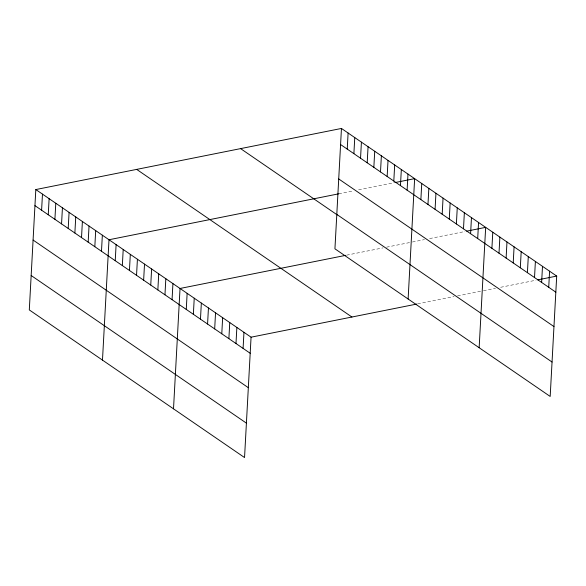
<?xml version="1.0" encoding="UTF-8"?>
<svg xmlns="http://www.w3.org/2000/svg" width="586" height="586" viewBox="0 0 586 586"><rect width="100%" height="100%" fill="white"/><g stroke="black" fill="none" stroke-linecap="round" stroke-linejoin="round"><path stroke-width="0.44" stroke-dasharray="2.93 2.2" d="M338.774 193.812L353.431 190.882M358.603 189.849L393.946 182.781M346.619 255.159L383.032 247.885M386.533 247.182L411.533 242.186M412.398 242.011L424.462 239.601M429.633 238.568L464.976 231.499M417.65 303.878L454.062 296.604M457.563 295.901L482.564 290.905M483.428 290.729L495.492 288.319M500.664 287.286L536.014 280.218"/><path stroke-width="0.88" d="M35.819 189.556L29.3 309.921L244.545 457.549L251.064 337.184L35.819 189.556L341.455 128.451L556.7 276.079L550.181 396.444L334.936 248.816L341.455 128.451M41.599 210.206L42.47 194.12M48.257 214.769L49.121 198.683M54.908 219.332L55.78 203.247M61.559 223.896L62.431 207.81M68.21 228.459L69.082 212.374M74.869 233.023L75.741 216.937M81.52 237.586L82.392 221.501M88.171 242.15L89.043 226.064M94.822 246.713L95.694 230.62M101.481 251.269L102.352 235.184M102.484 360.112L109.003 239.747L338.774 193.812M115.237 260.711L116.109 244.618M122.335 265.583L123.207 249.497M129.44 270.454L130.312 254.368M136.545 275.325L137.417 259.239M143.643 280.196L144.515 264.11M150.749 285.067L151.62 268.981M157.854 289.938L158.725 273.852M164.959 294.809L165.831 278.724M172.057 299.68L172.929 283.595M173.515 408.83L180.034 288.466L345.733 255.342M186.267 309.423L187.139 293.337M193.365 314.301L194.237 298.208M200.471 319.172L201.342 303.087M207.576 324.043L208.448 307.958M214.681 328.914L215.545 312.829M221.779 333.786L222.651 317.7M228.884 338.657L229.756 322.571M235.99 343.528L236.861 327.442M243.087 348.399L243.959 332.313M347.234 149.1L348.106 133.015M353.893 153.664L354.757 137.578M360.544 158.227L361.416 142.142M367.195 162.791L368.067 146.705M373.846 167.354L374.718 151.269M380.504 171.918L381.376 155.825M387.156 176.481L388.027 160.388M393.807 181.037L394.678 164.952M400.458 185.601L401.329 169.515M407.116 190.164L407.988 174.079M408.12 299.007L414.639 178.642L394.81 182.605M420.873 199.599L421.744 183.513M427.97 204.477L428.842 188.384M435.076 209.349L435.947 193.263M442.181 214.22L443.053 198.134M449.279 219.091L450.151 203.005M456.384 223.962L457.256 207.876M463.489 228.833L464.361 212.747M470.595 233.704L471.466 217.618M477.693 238.575L478.564 222.49M479.15 347.725L485.669 227.361L466.705 231.155M491.903 248.318L492.775 232.232M499.001 253.189L499.873 237.103M506.106 258.067L506.978 241.974M513.211 262.938L514.083 246.853M520.317 267.809L521.181 251.724M527.415 272.68L528.286 256.595M534.52 277.552L535.392 261.466M541.625 282.423L542.497 266.337M548.723 287.294L549.595 271.208M251.064 337.184L416.763 304.061M537.736 279.874L556.7 276.079M340.583 144.537L555.828 292.165M338.723 178.95L553.968 326.578M336.796 214.403L552.049 362.031M240.597 148.617L337.221 214.886M136.677 169.391L351.922 317.019M34.948 205.642L250.193 353.27M33.087 240.055L248.332 387.683M31.161 275.508L246.413 423.136"/></g></svg>
